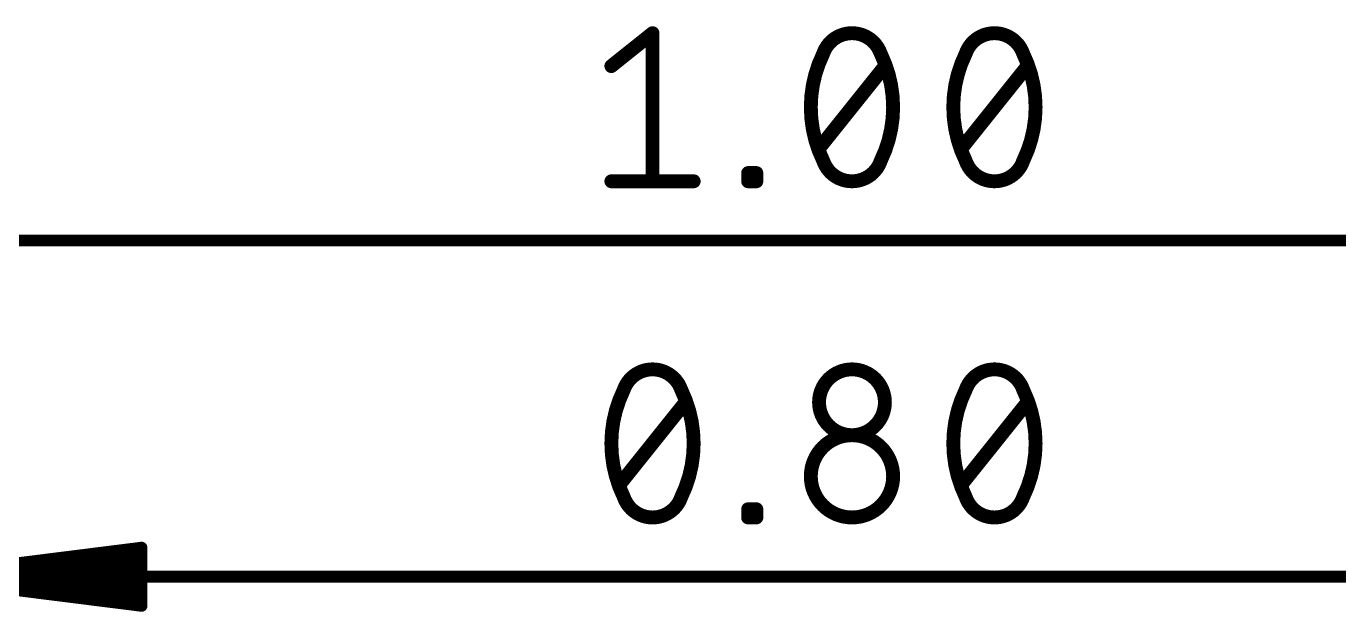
# Model space of a CAD drawing. Extents: x -30.5 to 56.1, y -10.7 to 33.1.
# Drawn here: x 3.88 to 18.28, y 26.68 to 33.1 of the extents above; entities that cross this region are included whole.
import ezdxf

# ---------------------------------------------------------------- set-up
doc = ezdxf.new("R2010")
doc.units = 0
doc.layers.add('47', color=253, linetype='CONTINUOUS')

msp = doc.modelspace()

# ---------------------------------------------------------------- linework, layer by layer
at = {"layer": '47'}
for points, const_width in [([(10.2948, 32.6651), (10.7464, 33.0263)], 0.1524), ([(10.7464, 33.0263), (10.7464, 31.4007)], 0.1524), ([(12.5735, 31.7619), (13.296, 32.6651)], 0.1524), ([(14.1366, 31.7619), (14.8591, 32.6651)], 0.1524), ([(11.7954, 31.4007), (11.7954, 31.491)], 0.1524), ([(11.7954, 31.491), (11.8857, 31.491)], 0.1524), ([(11.8857, 31.491), (11.8857, 31.4007)], 0.1524), ([(10.2948, 31.4007), (11.1979, 31.4007)], 0.1524), ([(11.8857, 31.4007), (11.7954, 31.4007)], 0.1524), ([(0.065, 30.75), (25.335, 30.75)], 0.13), ([(10.3851, 28.0719), (11.1076, 28.9751)], 0.1524), ([(14.1366, 28.0719), (14.8591, 28.9751)], 0.1524), ([(11.7954, 27.7107), (11.7954, 27.801)], 0.1524), ([(11.7954, 27.801), (11.8857, 27.801)], 0.1524), ([(11.8857, 27.801), (11.8857, 27.7107)], 0.1524), ([(11.8857, 27.7107), (11.7954, 27.7107)], 0.1524), ([(2.605, 27.06), (5.14, 27.3792)], 0.13), ([(2.605, 27.06), (5.14, 27.32)], 0.13), ([(5.14, 27.3792), (5.14, 26.7408)], 0.13), ([(2.605, 27.06), (5.14, 27.19)], 0.13), ([(2.605, 27.06), (22.795, 27.06)], 0.13), ([(5.14, 26.7408), (2.605, 27.06)], 0.13), ([(5.14, 26.93), (2.605, 27.06)], 0.13), ([(5.14, 26.8), (2.605, 27.06)], 0.13)]:
    msp.add_lwpolyline(points, dxfattribs=dict(at, const_width=const_width))
for points, const_width in [([(10.7845, 33.0263, 1), (10.7083, 33.0263)], 0.0762), ([(10.7702, 32.9965, 1), (10.7226, 33.0561)], 0.0762), ([(12.9347, 33.0263, 0.3205), (12.6186, 32.8005)], 0.1524), ([(13.2508, 32.8005, 0.3205), (12.9347, 33.0263)], 0.1524), ([(12.9347, 33.0644, 1), (12.9347, 32.9882)], 0.0762), ([(12.9347, 32.9882, 1), (12.9347, 33.0644)], 0.0762), ([(14.4979, 33.0263, 0.3205), (14.1818, 32.8005)], 0.1524), ([(14.8139, 32.8005, 0.3205), (14.4979, 33.0263)], 0.1524), ([(14.4979, 33.0644, 1), (14.4979, 32.9882)], 0.0762), ([(14.4979, 32.9882, 1), (14.4979, 33.0644)], 0.0762), ([(12.6186, 32.8005, 0.1139), (12.4832, 32.2135)], 0.1524), ([(12.5826, 32.8129, 1), (12.6547, 32.7882)], 0.0762), ([(12.6529, 32.7838, 1), (12.5844, 32.8172)], 0.0762), ([(13.3863, 32.2135, 0.1139), (13.2508, 32.8005)], 0.1524), ([(13.2851, 32.8172, 1), (13.2166, 32.7838)], 0.0762), ([(13.2148, 32.7882, 1), (13.2869, 32.8129)], 0.0762), ([(14.1818, 32.8005, 0.1139), (14.0463, 32.2135)], 0.1524), ([(14.1457, 32.8129, 1), (14.2178, 32.7882)], 0.0762), ([(14.216, 32.7838, 1), (14.1475, 32.8172)], 0.0762), ([(14.9494, 32.2135, 0.1139), (14.8139, 32.8005)], 0.1524), ([(14.8482, 32.8172, 1), (14.7797, 32.7838)], 0.0762), ([(14.7779, 32.7882, 1), (14.85, 32.8129)], 0.0762), ([(10.271, 32.6948, 1), (10.3186, 32.6353)], 0.0762), ([(13.3257, 32.6413, 1), (13.2662, 32.6889)], 0.0762), ([(14.8889, 32.6413, 1), (14.8293, 32.6889)], 0.0762), ([(12.4832, 32.2135, 0.1139), (12.6186, 31.6265)], 0.1524), ([(12.5213, 32.2135, 1), (12.4451, 32.2135)], 0.0762), ([(13.2508, 31.6265, 0.1139), (13.3863, 32.2135)], 0.1524), ([(13.4244, 32.2135, 1), (13.3482, 32.2135)], 0.0762), ([(14.0463, 32.2135, 0.1139), (14.1818, 31.6265)], 0.1524), ([(14.0844, 32.2135, 1), (14.0082, 32.2135)], 0.0762), ([(14.8139, 31.6265, 0.1139), (14.9494, 32.2135)], 0.1524), ([(14.9875, 32.2135, 1), (14.9113, 32.2135)], 0.0762), ([(12.4451, 32.2135, 1), (12.5213, 32.2135)], 0.0762), ([(13.3482, 32.2135, 1), (13.4244, 32.2135)], 0.0762), ([(14.0082, 32.2135, 1), (14.0844, 32.2135)], 0.0762), ([(14.9113, 32.2135, 1), (14.9875, 32.2135)], 0.0762), ([(12.5437, 31.7857, 1), (12.6032, 31.7381)], 0.0762), ([(12.6186, 31.6265, 0.3205), (12.9347, 31.4007)], 0.1524), ([(12.6547, 31.6388, 1), (12.5826, 31.6141)], 0.0762), ([(12.5844, 31.6098, 1), (12.6529, 31.6432)], 0.0762), ([(12.9347, 31.4007, 0.3205), (13.2508, 31.6265)], 0.1524), ([(13.2166, 31.6432, 1), (13.2851, 31.6098)], 0.0762), ([(13.2869, 31.6141, 1), (13.2148, 31.6388)], 0.0762), ([(14.1069, 31.7857, 1), (14.1664, 31.7381)], 0.0762), ([(14.2178, 31.6388, 1), (14.1457, 31.6141)], 0.0762), ([(14.1818, 31.6265, 0.3205), (14.4979, 31.4007)], 0.1524), ([(14.1475, 31.6098, 1), (14.216, 31.6432)], 0.0762), ([(14.4979, 31.4007, 0.3205), (14.8139, 31.6265)], 0.1524), ([(14.7797, 31.6432, 1), (14.8482, 31.6098)], 0.0762), ([(14.85, 31.6141, 1), (14.7779, 31.6388)], 0.0762), ([(11.8335, 31.491, 1), (11.7573, 31.491)], 0.0762), ([(11.7954, 31.5291, 1), (11.7954, 31.4529)], 0.0762), ([(11.9238, 31.491, 1), (11.8476, 31.491)], 0.0762), ([(11.8857, 31.4529, 1), (11.8857, 31.5291)], 0.0762), ([(10.2948, 31.4388, 1), (10.2948, 31.3626)], 0.0762), ([(10.7083, 31.4007, 1), (10.7845, 31.4007)], 0.0762), ([(11.1979, 31.3626, 1), (11.1979, 31.4388)], 0.0762), ([(11.7954, 31.4388, 1), (11.7954, 31.3626)], 0.0762), ([(11.7573, 31.4007, 1), (11.8335, 31.4007)], 0.0762), ([(11.8476, 31.4007, 1), (11.9238, 31.4007)], 0.0762), ([(11.8857, 31.3626, 1), (11.8857, 31.4388)], 0.0762), ([(12.9347, 31.4388, 1), (12.9347, 31.3626)], 0.0762), ([(12.9347, 31.3626, 1), (12.9347, 31.4388)], 0.0762), ([(14.4979, 31.4388, 1), (14.4979, 31.3626)], 0.0762), ([(14.4979, 31.3626, 1), (14.4979, 31.4388)], 0.0762), ([(10.7464, 29.3363, 0.3205), (10.4303, 29.1105)], 0.1524), ([(11.0625, 29.1105, 0.3205), (10.7464, 29.3363)], 0.1524), ([(10.7464, 29.3744, 1), (10.7464, 29.2982)], 0.0762), ([(10.7464, 29.2982, 1), (10.7464, 29.3744)], 0.0762), ([(13.296, 28.9751, 1), (12.5735, 28.9751)], 0.1524), ([(14.4979, 29.3363, 0.3205), (14.1818, 29.1105)], 0.1524), ([(14.8139, 29.1105, 0.3205), (14.4979, 29.3363)], 0.1524), ([(14.4979, 29.3744, 1), (14.4979, 29.2982)], 0.0762), ([(14.4979, 29.2982, 1), (14.4979, 29.3744)], 0.0762), ([(10.4303, 29.1105, 0.1139), (10.2948, 28.5235)], 0.1524), ([(10.3942, 29.1229, 1), (10.4663, 29.0982)], 0.0762), ([(10.4645, 29.0938, 1), (10.396, 29.1272)], 0.0762), ([(11.0967, 29.1272, 1), (11.0282, 29.0938)], 0.0762), ([(11.1979, 28.5235, 0.1139), (11.0625, 29.1105)], 0.1524), ([(11.0264, 29.0982, 1), (11.0985, 29.1229)], 0.0762), ([(14.1818, 29.1105, 0.1139), (14.0463, 28.5235)], 0.1524), ([(14.1457, 29.1229, 1), (14.2178, 29.0982)], 0.0762), ([(14.216, 29.0938, 1), (14.1475, 29.1272)], 0.0762), ([(14.9494, 28.5235, 0.1139), (14.8139, 29.1105)], 0.1524), ([(14.8482, 29.1272, 1), (14.7797, 29.0938)], 0.0762), ([(14.7779, 29.0982, 1), (14.85, 29.1229)], 0.0762), ([(11.1374, 28.9513, 1), (11.0779, 28.9989)], 0.0762), ([(12.5735, 28.9751, 1), (13.296, 28.9751)], 0.1524), ([(12.6116, 28.9751, 1), (12.5354, 28.9751)], 0.0762), ([(12.5354, 28.9751, 1), (12.6116, 28.9751)], 0.0762), ([(13.3341, 28.9751, 1), (13.2579, 28.9751)], 0.0762), ([(13.2579, 28.9751, 1), (13.3341, 28.9751)], 0.0762), ([(14.8889, 28.9513, 1), (14.8293, 28.9989)], 0.0762), ([(13.3863, 28.1623, 1), (12.4832, 28.1623)], 0.1524), ([(10.2948, 28.5235, 0.1139), (10.4303, 27.9365)], 0.1524), ([(10.3329, 28.5235, 1), (10.2567, 28.5235)], 0.0762), ([(10.2567, 28.5235, 1), (10.3329, 28.5235)], 0.0762), ([(11.0625, 27.9365, 0.1139), (11.1979, 28.5235)], 0.1524), ([(11.236, 28.5235, 1), (11.1598, 28.5235)], 0.0762), ([(11.1598, 28.5235, 1), (11.236, 28.5235)], 0.0762), ([(14.0463, 28.5235, 0.1139), (14.1818, 27.9365)], 0.1524), ([(14.0844, 28.5235, 1), (14.0082, 28.5235)], 0.0762), ([(14.0082, 28.5235, 1), (14.0844, 28.5235)], 0.0762), ([(14.8139, 27.9365, 0.1139), (14.9494, 28.5235)], 0.1524), ([(14.9875, 28.5235, 1), (14.9113, 28.5235)], 0.0762), ([(14.9113, 28.5235, 1), (14.9875, 28.5235)], 0.0762), ([(12.4832, 28.1623, 1), (13.3863, 28.1623)], 0.1524), ([(12.5213, 28.1623, 1), (12.4451, 28.1623)], 0.0762), ([(13.4244, 28.1623, 1), (13.3482, 28.1623)], 0.0762), ([(10.3554, 28.0957, 1), (10.4149, 28.0481)], 0.0762), ([(12.4451, 28.1623, 1), (12.5213, 28.1623)], 0.0762), ([(13.3482, 28.1623, 1), (13.4244, 28.1623)], 0.0762), ([(14.1069, 28.0957, 1), (14.1664, 28.0481)], 0.0762), ([(10.4663, 27.9488, 1), (10.3942, 27.9241)], 0.0762), ([(10.4303, 27.9365, 0.3205), (10.7464, 27.7107)], 0.1524), ([(10.396, 27.9198, 1), (10.4645, 27.9532)], 0.0762), ([(10.7464, 27.7107, 0.3205), (11.0625, 27.9365)], 0.1524), ([(11.0282, 27.9532, 1), (11.0967, 27.9198)], 0.0762), ([(11.0985, 27.9241, 1), (11.0264, 27.9488)], 0.0762), ([(14.2178, 27.9488, 1), (14.1457, 27.9241)], 0.0762), ([(14.1818, 27.9365, 0.3205), (14.4979, 27.7107)], 0.1524), ([(14.1475, 27.9198, 1), (14.216, 27.9532)], 0.0762), ([(14.4979, 27.7107, 0.3205), (14.8139, 27.9365)], 0.1524), ([(14.7797, 27.9532, 1), (14.8482, 27.9198)], 0.0762), ([(14.85, 27.9241, 1), (14.7779, 27.9488)], 0.0762), ([(11.8335, 27.801, 1), (11.7573, 27.801)], 0.0762), ([(11.7954, 27.8391, 1), (11.7954, 27.7629)], 0.0762), ([(11.9238, 27.801, 1), (11.8476, 27.801)], 0.0762), ([(11.8857, 27.7629, 1), (11.8857, 27.8391)], 0.0762), ([(10.7464, 27.7488, 1), (10.7464, 27.6726)], 0.0762), ([(10.7464, 27.6726, 1), (10.7464, 27.7488)], 0.0762), ([(11.7954, 27.7488, 1), (11.7954, 27.6726)], 0.0762), ([(11.7573, 27.7107, 1), (11.8335, 27.7107)], 0.0762), ([(11.8476, 27.7107, 1), (11.9238, 27.7107)], 0.0762), ([(11.8857, 27.6726, 1), (11.8857, 27.7488)], 0.0762), ([(14.4979, 27.7488, 1), (14.4979, 27.6726)], 0.0762), ([(14.4979, 27.6726, 1), (14.4979, 27.7488)], 0.0762), ([(5.1725, 27.3792, 1), (5.1075, 27.3792)], 0.065), ([(5.1441, 27.347, 1), (5.1359, 27.4115)], 0.065), ([(5.1433, 27.2877, 1), (5.1367, 27.3523)], 0.065), ([(5.1417, 27.1575, 1), (5.1383, 27.2225)], 0.065), ([(5.1383, 26.8975, 1), (5.1417, 26.9625)], 0.065), ([(5.1359, 26.7085, 1), (5.1441, 26.773)], 0.065), ([(5.1367, 26.7677, 1), (5.1433, 26.8323)], 0.065), ([(5.1075, 26.7408, 1), (5.1725, 26.7408)], 0.065)]:
    msp.add_lwpolyline(points, format="xyb", dxfattribs=dict(at, const_width=const_width))

doc.saveas('drawing.dxf')
